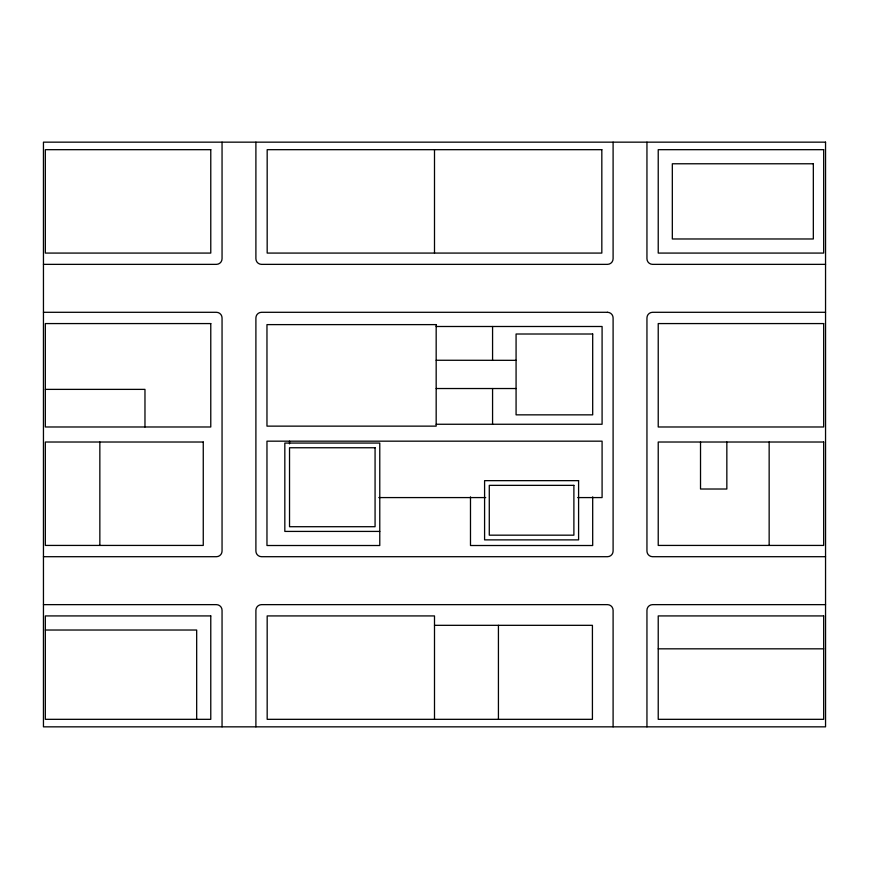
<?xml version="1.0" encoding="UTF-8"?>
<svg xmlns="http://www.w3.org/2000/svg" width="869" height="869" viewBox="0 0 869 869"><rect width="100%" height="100%" fill="white"/><g stroke="black" fill="none" stroke-linecap="round" stroke-linejoin="round"><path stroke-width="1.3" d="M43.45 264.361L216.414 264.361A5.638 5.638 0 0 0 222.051 258.712L222.051 142.158M825.55 264.361L652.586 264.361A5.638 5.638 0 0 1 646.949 258.712L646.949 142.158M43.45 312.297L216.414 312.297A5.638 5.638 0 0 1 222.051 317.935L222.051 551.065A5.638 5.638 0 0 1 216.414 556.703L43.45 556.703M825.55 312.297L652.586 312.297A5.638 5.638 0 0 0 646.949 317.935L646.949 551.065A5.638 5.638 0 0 0 652.586 556.703L825.55 556.703M436.173 326.494L602.087 326.494L602.087 424.257L436.173 424.257M436.173 360.255L516.077 360.331M436.173 388.53L516.077 388.53M45.329 389.377L144.971 389.377L144.971 426.983M378.83 497.579L485.728 497.579M577.689 497.579L602.087 497.579L602.087 441.17L266.968 441.17L266.968 545.515L379.775 545.515L379.775 443.06L284.826 443.06L284.826 531.415L379.775 531.415M43.45 604.639L216.414 604.639A5.638 5.638 0 0 1 222.051 610.288L222.051 726.842M825.55 604.639L652.586 604.639A5.638 5.638 0 0 0 646.949 610.288L646.949 726.842M434.5 625.322L592.419 625.322L592.419 719.326L267.174 719.326L267.174 615.925L434.5 615.925L434.5 719.326M45.329 630.025L196.676 630.025L196.676 719.326M658.224 648.828L823.671 648.828M769.152 442.017L769.152 545.428M726.842 442.017L726.842 489.019L700.523 489.019L700.523 442.017M613.101 142.158L613.101 258.712A5.638 5.638 0 0 1 607.464 264.361L261.536 264.361A5.638 5.638 0 0 1 255.899 258.712L255.899 142.158M613.101 726.842L613.101 610.288A5.638 5.638 0 0 0 607.464 604.639L261.536 604.639A5.638 5.638 0 0 0 255.899 610.288L255.899 726.842M592.691 496.872L592.691 545.515L470.487 545.515L470.487 496.872M498.426 625.322L498.426 719.326M492.571 326.494L492.571 360.331M492.571 388.53L492.571 424.257M434.5 149.674L434.5 253.075M289.529 441.17L289.529 443.863M99.848 442.017L99.848 545.428M825.55 142.158L43.45 142.158L43.45 726.842L825.55 726.842L825.55 142.158M210.776 149.674L45.329 149.674L45.329 253.075L210.776 253.075L210.776 149.674M601.826 149.674L267.174 149.674L267.174 253.075L601.826 253.075L601.826 149.674M823.671 149.674L658.224 149.674L658.224 253.075L823.671 253.075L823.671 149.674M813.33 163.774L672.324 163.774L672.324 238.975L813.33 238.975L813.33 163.774M607.464 312.297L261.536 312.297A5.638 5.638 0 0 0 255.899 317.935L255.899 551.065A5.638 5.638 0 0 0 261.536 556.703L607.464 556.703A5.638 5.638 0 0 0 613.101 551.065L613.101 317.935A5.638 5.638 0 0 0 607.464 312.297M210.776 323.572L45.329 323.572L45.329 426.983L210.776 426.983L210.776 323.572M823.671 323.572L658.224 323.572L658.224 426.983L823.671 426.983L823.671 323.572M436.173 324.615L266.968 324.615L266.968 426.136L436.173 426.136L436.173 324.615M592.691 334.011L516.077 334.011L516.077 414.85L592.691 414.85L592.691 334.011M203.259 442.017L45.329 442.017L45.329 545.428L203.259 545.428L203.259 442.017M823.671 442.017L658.224 442.017L658.224 545.428L823.671 545.428L823.671 442.017M375.071 447.752L289.529 447.752L289.529 526.712L375.071 526.712L375.071 447.752M578.591 480.655L484.587 480.655L484.587 539.877L578.591 539.877L578.591 480.655M573.888 485.358L489.28 485.358L489.28 535.174L573.888 535.174L573.888 485.358M210.776 615.925L45.329 615.925L45.329 719.326L210.776 719.326L210.776 615.925M823.671 615.925L658.224 615.925L658.224 719.326L823.671 719.326L823.671 615.925"/></g></svg>
